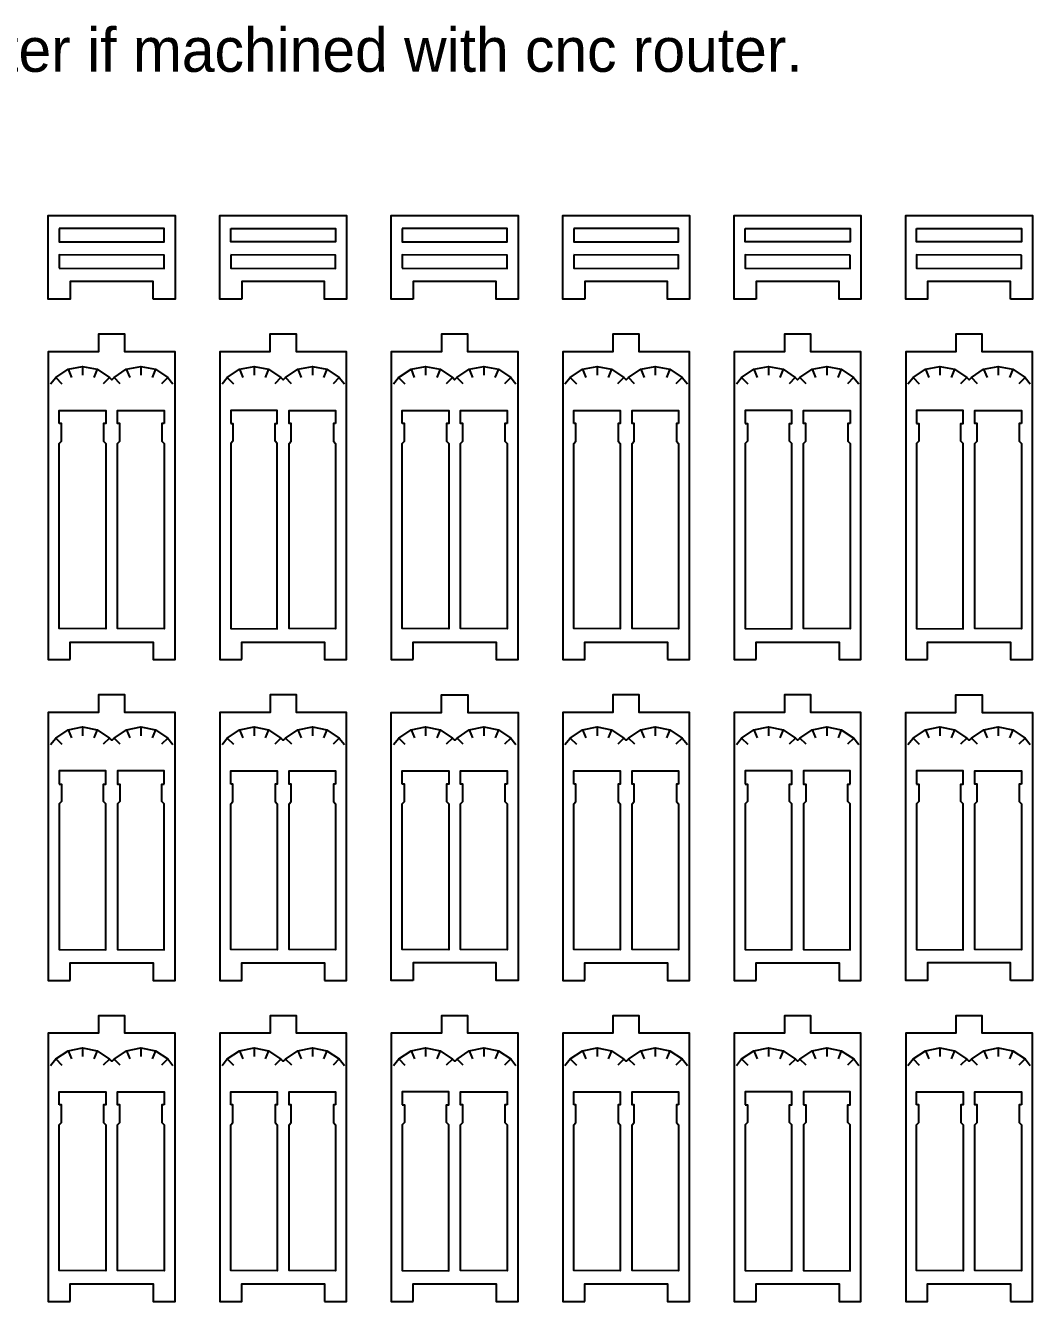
# Model space of a CAD drawing. Header units: millimetres. Extents: x 0 to 786, y -59 to 1053.
# Drawn here: x 213 to 394.8, y 173.8 to 404.2 of the extents above; entities that cross this region are included whole.
import ezdxf
from ezdxf.enums import TextEntityAlignment as Align

# ---------------------------------------------------------------- set-up
doc = ezdxf.new("R2010")
doc.units = ezdxf.units.MM
for name, color, linetype in [('Part1 engrave', 173, 'Continuous'), ('Part1 Inside Cut', 92, 'Continuous'), ('Part1 Outside cut', 1, 'Continuous')]:
    doc.layers.add(name, color=color, linetype=linetype)

msp = doc.modelspace()

# ---------------------------------------------------------------- linework, layer by layer
at = {"layer": 'Part1 engrave'}
for p, q in [((223.35, 342.66), (223.35, 341.07)), ((225.98, 342.14), (225.37, 340.67)), ((233.87, 342.66), (233.87, 341.07)), ((236.5, 342.14), (235.89, 340.67)), ((254.31, 342.66), (254.31, 341.07)), ((256.94, 342.14), (256.33, 340.67)), ((264.83, 342.66), (264.83, 341.07)), ((267.46, 342.14), (266.85, 340.67)), ((285.26, 342.66), (285.26, 341.07)), ((287.89, 342.14), (287.28, 340.67)), ((295.78, 342.66), (295.78, 341.07)), ((298.41, 342.14), (297.8, 340.67)), ((316.22, 342.66), (316.22, 341.07)), ((318.85, 342.14), (318.24, 340.67)), ((326.74, 342.66), (326.74, 341.07)), ((329.37, 342.14), (328.76, 340.67)), ((347.18, 342.66), (347.18, 341.07)), ((349.8, 342.14), (349.2, 340.67)), ((357.7, 342.66), (357.7, 341.07)), ((360.32, 342.14), (359.72, 340.67)), ((378.13, 342.66), (378.13, 341.07)), ((380.76, 342.14), (380.15, 340.67)), ((388.65, 342.66), (388.65, 341.07)), ((391.28, 342.14), (390.67, 340.67)), ((218.5, 340.65), (219.62, 339.53)), ((238.73, 340.65), (237.6, 339.53)), ((249.45, 340.65), (250.57, 339.53)), ((269.68, 340.65), (268.56, 339.53)), ((280.41, 340.65), (281.53, 339.53)), ((300.64, 340.65), (299.52, 339.53)), ((311.36, 340.65), (312.49, 339.53)), ((331.6, 340.65), (330.47, 339.53)), ((342.32, 340.65), (343.44, 339.53)), ((362.55, 340.65), (361.43, 339.53)), ((373.28, 340.65), (374.4, 339.53)), ((393.51, 340.65), (392.39, 339.53)), ((223.36, 277.57), (223.36, 275.99)), ((225.99, 277.05), (225.38, 275.58)), ((233.88, 277.57), (233.88, 275.99)), ((236.51, 277.05), (235.9, 275.58)), ((254.32, 277.57), (254.32, 275.99)), ((256.94, 277.05), (256.34, 275.58)), ((264.84, 277.57), (264.84, 275.99)), ((267.46, 277.05), (266.86, 275.58)), ((285.27, 277.57), (285.27, 275.99)), ((287.9, 277.05), (287.29, 275.58)), ((295.79, 277.57), (295.79, 275.99)), ((298.42, 277.05), (297.81, 275.58)), ((316.23, 277.57), (316.23, 275.99)), ((318.86, 277.05), (318.25, 275.58)), ((326.75, 277.57), (326.75, 275.99)), ((329.38, 277.05), (328.77, 275.58)), ((347.18, 277.57), (347.18, 275.99)), ((349.81, 277.05), (349.21, 275.58)), ((357.7, 277.57), (357.7, 275.99)), ((360.33, 277.05), (359.73, 275.58)), ((378.14, 277.57), (378.14, 275.99)), ((380.77, 277.05), (380.16, 275.58)), ((388.66, 277.57), (388.66, 275.99)), ((391.29, 277.05), (390.68, 275.58)), ((218.5, 275.56), (219.63, 274.44)), ((238.74, 275.56), (237.61, 274.44)), ((249.46, 275.56), (250.58, 274.44)), ((269.69, 275.56), (268.57, 274.44)), ((280.42, 275.56), (281.54, 274.44)), ((300.65, 275.56), (299.53, 274.44)), ((311.37, 275.56), (312.5, 274.44)), ((331.6, 275.56), (330.48, 274.44)), ((342.33, 275.56), (343.45, 274.44)), ((362.56, 275.56), (361.44, 274.44)), ((373.29, 275.56), (374.41, 274.44)), ((393.52, 275.56), (392.39, 274.44)), ((223.36, 219.63), (223.36, 218.04)), ((225.99, 219.11), (225.38, 217.64)), ((233.88, 219.63), (233.88, 218.04)), ((236.51, 219.11), (235.9, 217.64)), ((254.32, 219.63), (254.32, 218.04)), ((256.94, 219.11), (256.34, 217.64)), ((264.84, 219.63), (264.84, 218.04)), ((267.46, 219.11), (266.86, 217.64)), ((285.27, 219.63), (285.27, 218.04)), ((287.9, 219.11), (287.29, 217.64)), ((295.79, 219.63), (295.79, 218.04)), ((298.42, 219.11), (297.81, 217.64)), ((316.23, 219.63), (316.23, 218.04)), ((318.86, 219.11), (318.25, 217.64)), ((326.75, 219.63), (326.75, 218.04)), ((329.38, 219.11), (328.77, 217.64)), ((347.18, 219.63), (347.18, 218.04)), ((349.81, 219.11), (349.21, 217.64)), ((357.7, 219.63), (357.7, 218.04)), ((360.33, 219.11), (359.73, 217.64)), ((378.14, 219.63), (378.14, 218.04)), ((380.77, 219.11), (380.16, 217.64)), ((388.66, 219.63), (388.66, 218.04)), ((391.29, 219.11), (390.68, 217.64)), ((218.5, 217.62), (219.63, 216.5)), ((238.74, 217.62), (237.61, 216.5)), ((249.46, 217.62), (250.58, 216.5)), ((269.69, 217.62), (268.57, 216.5)), ((280.42, 217.62), (281.54, 216.5)), ((300.65, 217.62), (299.53, 216.5)), ((311.37, 217.62), (312.5, 216.5)), ((331.6, 217.62), (330.48, 216.5)), ((342.33, 217.62), (343.45, 216.5)), ((362.56, 217.62), (361.44, 216.5)), ((373.29, 217.62), (374.41, 216.5)), ((393.52, 217.62), (392.39, 216.5))]:
    msp.add_line(p, q, dxfattribs=at)
for points in [[(217.56, 339.49, 0), (218.5, 340.65, 0), (220.72, 342.14, 0), (223.35, 342.66, 0), (225.98, 342.14, 0), (228.19, 340.64, 0)], [(220.72, 342.14, 0), (221.33, 340.67, 0)], [(229.03, 340.64, 0), (231.24, 342.14, 0), (233.87, 342.66, 0), (236.5, 342.14, 0), (238.73, 340.65, 0), (239.66, 339.49, 0)], [(231.24, 342.14, 0), (231.85, 340.67, 0)], [(248.52, 339.49, 0), (249.45, 340.65, 0), (251.68, 342.14, 0), (254.31, 342.66, 0), (256.94, 342.14, 0), (259.15, 340.64, 0)], [(251.68, 342.14, 0), (252.29, 340.67, 0)], [(259.99, 340.64, 0), (262.2, 342.14, 0), (264.83, 342.66, 0), (267.46, 342.14, 0), (269.68, 340.65, 0), (270.62, 339.49, 0)], [(262.2, 342.14, 0), (262.81, 340.67, 0)], [(279.47, 339.49, 0), (280.41, 340.65, 0), (282.64, 342.14, 0), (285.26, 342.66, 0), (287.89, 342.14, 0), (290.11, 340.64, 0)], [(282.64, 342.14, 0), (283.24, 340.67, 0)], [(290.94, 340.64, 0), (293.16, 342.14, 0), (295.78, 342.66, 0), (298.41, 342.14, 0), (300.64, 340.65, 0), (301.57, 339.49, 0)], [(293.16, 342.14, 0), (293.76, 340.67, 0)], [(310.43, 339.49, 0), (311.36, 340.65, 0), (313.59, 342.14, 0), (316.22, 342.66, 0), (318.85, 342.14, 0), (321.06, 340.64, 0)], [(313.59, 342.14, 0), (314.2, 340.67, 0)], [(321.9, 340.64, 0), (324.11, 342.14, 0), (326.74, 342.66, 0), (329.37, 342.14, 0), (331.6, 340.65, 0), (332.53, 339.49, 0)], [(324.11, 342.14, 0), (324.72, 340.67, 0)], [(341.39, 339.49, 0), (342.32, 340.65, 0), (344.55, 342.14, 0), (347.18, 342.66, 0), (349.8, 342.14, 0), (352.02, 340.64, 0)], [(344.55, 342.14, 0), (345.16, 340.67, 0)], [(352.86, 340.64, 0), (355.07, 342.14, 0), (357.7, 342.66, 0), (360.32, 342.14, 0), (362.55, 340.65, 0), (363.49, 339.49, 0)], [(355.07, 342.14, 0), (355.68, 340.67, 0)], [(372.34, 339.49, 0), (373.28, 340.65, 0), (375.5, 342.14, 0), (378.13, 342.66, 0), (380.76, 342.14, 0), (382.97, 340.64, 0)], [(375.5, 342.14, 0), (376.11, 340.67, 0)], [(383.81, 340.64, 0), (386.02, 342.14, 0), (388.65, 342.66, 0), (391.28, 342.14, 0), (393.51, 340.65, 0), (394.44, 339.49, 0)], [(386.02, 342.14, 0), (386.63, 340.67, 0)], [(230.14, 339.53, 0), (229.03, 340.64, 0), (228.61, 340.24, 0), (228.19, 340.64, 0), (227.08, 339.53, 0)], [(261.09, 339.53, 0), (259.99, 340.64, 0), (259.57, 340.24, 0), (259.15, 340.64, 0), (258.04, 339.53, 0)], [(292.05, 339.53, 0), (290.94, 340.64, 0), (290.52, 340.24, 0), (290.11, 340.64, 0), (289, 339.53, 0)], [(323.01, 339.53, 0), (321.9, 340.64, 0), (321.48, 340.24, 0), (321.06, 340.64, 0), (319.95, 339.53, 0)], [(353.96, 339.53, 0), (352.86, 340.64, 0), (352.44, 340.24, 0), (352.02, 340.64, 0), (350.91, 339.53, 0)], [(384.92, 339.53, 0), (383.81, 340.64, 0), (383.39, 340.24, 0), (382.97, 340.64, 0), (381.87, 339.53, 0)], [(217.57, 274.4, 0), (218.5, 275.56, 0), (220.73, 277.05, 0), (223.36, 277.57, 0), (225.99, 277.05, 0), (228.2, 275.55, 0)], [(220.73, 277.05, 0), (221.34, 275.58, 0)], [(229.04, 275.55, 0), (231.25, 277.05, 0), (233.88, 277.57, 0), (236.51, 277.05, 0), (238.74, 275.56, 0), (239.67, 274.4, 0)], [(231.25, 277.05, 0), (231.86, 275.58, 0)], [(248.53, 274.4, 0), (249.46, 275.56, 0), (251.69, 277.05, 0), (254.32, 277.57, 0), (256.94, 277.05, 0), (259.16, 275.55, 0)], [(251.69, 277.05, 0), (252.3, 275.58, 0)], [(259.99, 275.55, 0), (262.21, 277.05, 0), (264.84, 277.57, 0), (267.46, 277.05, 0), (269.69, 275.56, 0), (270.63, 274.4, 0)], [(262.21, 277.05, 0), (262.82, 275.58, 0)], [(279.48, 274.4, 0), (280.42, 275.56, 0), (282.64, 277.05, 0), (285.27, 277.57, 0), (287.9, 277.05, 0), (290.11, 275.55, 0)], [(282.64, 277.05, 0), (283.25, 275.58, 0)], [(290.95, 275.55, 0), (293.16, 277.05, 0), (295.79, 277.57, 0), (298.42, 277.05, 0), (300.65, 275.56, 0), (301.58, 274.4, 0)], [(293.16, 277.05, 0), (293.77, 275.58, 0)], [(310.44, 274.4, 0), (311.37, 275.56, 0), (313.6, 277.05, 0), (316.23, 277.57, 0), (318.86, 277.05, 0), (321.07, 275.55, 0)], [(313.6, 277.05, 0), (314.21, 275.58, 0)], [(321.91, 275.55, 0), (324.12, 277.05, 0), (326.75, 277.57, 0), (329.38, 277.05, 0), (331.6, 275.56, 0), (332.54, 274.4, 0)], [(324.12, 277.05, 0), (324.73, 275.58, 0)], [(341.39, 274.4, 0), (342.33, 275.56, 0), (344.56, 277.05, 0), (347.18, 277.57, 0), (349.81, 277.05, 0), (352.03, 275.55, 0)], [(344.56, 277.05, 0), (345.16, 275.58, 0)], [(352.86, 275.55, 0), (355.08, 277.05, 0), (357.7, 277.57, 0), (360.33, 277.05, 0), (362.56, 275.56, 0), (363.49, 274.4, 0)], [(355.08, 277.05, 0), (355.68, 275.58, 0)], [(372.35, 274.4, 0), (373.29, 275.56, 0), (375.51, 277.05, 0), (378.14, 277.57, 0), (380.77, 277.05, 0), (382.98, 275.55, 0)], [(375.51, 277.05, 0), (376.12, 275.58, 0)], [(383.82, 275.55, 0), (386.03, 277.05, 0), (388.66, 277.57, 0), (391.29, 277.05, 0), (393.52, 275.56, 0), (394.45, 274.4, 0)], [(386.03, 277.05, 0), (386.64, 275.58, 0)], [(230.15, 274.44, 0), (229.04, 275.55, 0), (228.62, 275.16, 0), (228.2, 275.55, 0), (227.09, 274.44, 0)], [(261.1, 274.44, 0), (259.99, 275.55, 0), (259.58, 275.16, 0), (259.16, 275.55, 0), (258.05, 274.44, 0)], [(292.06, 274.44, 0), (290.95, 275.55, 0), (290.53, 275.16, 0), (290.11, 275.55, 0), (289.01, 274.44, 0)], [(323.02, 274.44, 0), (321.91, 275.55, 0), (321.49, 275.16, 0), (321.07, 275.55, 0), (319.96, 274.44, 0)], [(353.97, 274.44, 0), (352.86, 275.55, 0), (352.44, 275.16, 0), (352.03, 275.55, 0), (350.92, 274.44, 0)], [(384.93, 274.44, 0), (383.82, 275.55, 0), (383.4, 275.16, 0), (382.98, 275.55, 0), (381.87, 274.44, 0)], [(217.57, 216.46, 0), (218.5, 217.62, 0), (220.73, 219.11, 0), (223.36, 219.63, 0), (225.99, 219.11, 0), (228.2, 217.61, 0)], [(220.73, 219.11, 0), (221.34, 217.64, 0)], [(229.04, 217.61, 0), (231.25, 219.11, 0), (233.88, 219.63, 0), (236.51, 219.11, 0), (238.74, 217.62, 0), (239.67, 216.46, 0)], [(231.25, 219.11, 0), (231.86, 217.64, 0)], [(248.53, 216.46, 0), (249.46, 217.62, 0), (251.69, 219.11, 0), (254.32, 219.63, 0), (256.94, 219.11, 0), (259.16, 217.61, 0)], [(251.69, 219.11, 0), (252.3, 217.64, 0)], [(259.99, 217.61, 0), (262.21, 219.11, 0), (264.84, 219.63, 0), (267.46, 219.11, 0), (269.69, 217.62, 0), (270.63, 216.46, 0)], [(262.21, 219.11, 0), (262.82, 217.64, 0)], [(279.48, 216.46, 0), (280.42, 217.62, 0), (282.64, 219.11, 0), (285.27, 219.63, 0), (287.9, 219.11, 0), (290.11, 217.61, 0)], [(282.64, 219.11, 0), (283.25, 217.64, 0)], [(290.95, 217.61, 0), (293.16, 219.11, 0), (295.79, 219.63, 0), (298.42, 219.11, 0), (300.65, 217.62, 0), (301.58, 216.46, 0)], [(293.16, 219.11, 0), (293.77, 217.64, 0)], [(310.44, 216.46, 0), (311.37, 217.62, 0), (313.6, 219.11, 0), (316.23, 219.63, 0), (318.86, 219.11, 0), (321.07, 217.61, 0)], [(313.6, 219.11, 0), (314.21, 217.64, 0)], [(321.91, 217.61, 0), (324.12, 219.11, 0), (326.75, 219.63, 0), (329.38, 219.11, 0), (331.6, 217.62, 0), (332.54, 216.46, 0)], [(324.12, 219.11, 0), (324.73, 217.64, 0)], [(341.39, 216.46, 0), (342.33, 217.62, 0), (344.56, 219.11, 0), (347.18, 219.63, 0), (349.81, 219.11, 0), (352.03, 217.61, 0)], [(344.56, 219.11, 0), (345.16, 217.64, 0)], [(352.86, 217.61, 0), (355.08, 219.11, 0), (357.7, 219.63, 0), (360.33, 219.11, 0), (362.56, 217.62, 0), (363.49, 216.46, 0)], [(355.08, 219.11, 0), (355.68, 217.64, 0)], [(372.35, 216.46, 0), (373.29, 217.62, 0), (375.51, 219.11, 0), (378.14, 219.63, 0), (380.77, 219.11, 0), (382.98, 217.61, 0)], [(375.51, 219.11, 0), (376.12, 217.64, 0)], [(383.82, 217.61, 0), (386.03, 219.11, 0), (388.66, 219.63, 0), (391.29, 219.11, 0), (393.52, 217.62, 0), (394.45, 216.46, 0)], [(386.03, 219.11, 0), (386.64, 217.64, 0)], [(230.15, 216.5, 0), (229.04, 217.61, 0), (228.62, 217.21, 0), (228.2, 217.61, 0), (227.09, 216.5, 0)], [(261.1, 216.5, 0), (259.99, 217.61, 0), (259.58, 217.21, 0), (259.16, 217.61, 0), (258.05, 216.5, 0)], [(292.06, 216.5, 0), (290.95, 217.61, 0), (290.53, 217.21, 0), (290.11, 217.61, 0), (289.01, 216.5, 0)], [(323.02, 216.5, 0), (321.91, 217.61, 0), (321.49, 217.21, 0), (321.07, 217.61, 0), (319.96, 216.5, 0)], [(353.97, 216.5, 0), (352.86, 217.61, 0), (352.44, 217.21, 0), (352.03, 217.61, 0), (350.92, 216.5, 0)], [(384.93, 216.5, 0), (383.82, 217.61, 0), (383.4, 217.21, 0), (382.98, 217.61, 0), (381.87, 216.5, 0)]]:
    msp.add_polyline3d(points, dxfattribs=at)
at = {"layer": 'Part1 Inside Cut'}
for points in [[(219.15, 367.55, 0), (219.15, 365.17, 0), (238.07, 365.13, 0), (238.07, 367.55, 0)], [(250.11, 367.55, 0), (269.03, 367.55, 0), (269.03, 365.13, 0), (250.11, 365.17, 0)], [(281.06, 367.55, 0), (281.06, 365.17, 0), (299.99, 365.13, 0), (299.99, 367.55, 0)], [(312.02, 367.55, 0), (312.02, 365.17, 0), (330.94, 365.13, 0), (330.94, 367.55, 0)], [(342.97, 367.55, 0), (361.9, 367.55, 0), (361.9, 365.13, 0), (342.97, 365.17, 0)], [(373.93, 367.55, 0), (392.86, 367.55, 0), (392.86, 365.13, 0), (373.93, 365.17, 0)], [(219.15, 360.41, 0), (238.07, 360.36, 0), (238.07, 362.74, 0), (219.15, 362.79, 0)], [(250.11, 362.79, 0), (250.11, 360.41, 0), (269.03, 360.36, 0), (269.03, 362.74, 0)], [(281.06, 360.41, 0), (299.99, 360.36, 0), (299.99, 362.74, 0), (281.06, 362.79, 0)], [(312.02, 362.79, 0), (312.02, 360.41, 0), (330.94, 360.36, 0), (330.94, 362.74, 0)], [(361.9, 362.74, 0), (342.97, 362.79, 0), (342.97, 360.41, 0), (361.9, 360.36, 0)], [(392.86, 362.74, 0), (373.93, 362.79, 0), (373.93, 360.41, 0), (392.86, 360.36, 0)], [(219.15, 332.34, 0), (219.15, 334.72, 0), (227.55, 334.72, 0), (227.55, 332.34, 0), (227.15, 332.34, 0), (227.15, 329.17, 0), (227.55, 328.77, 0), (227.55, 295.27, 0), (219.15, 295.32, 0), (219.15, 328.77, 0), (219.55, 329.17, 0), (219.55, 332.34, 0)], [(238.07, 332.34, 0), (237.68, 332.34, 0), (237.68, 329.17, 0), (238.07, 328.77, 0), (238.07, 295.27, 0), (229.68, 295.32, 0), (229.68, 328.77, 0), (230.07, 329.17, 0), (230.07, 332.34, 0), (229.68, 332.34, 0), (229.68, 334.72, 0), (238.07, 334.72, 0)], [(250.11, 332.34, 0), (250.5, 332.34, 0), (250.5, 329.17, 0), (250.11, 328.77, 0), (250.11, 295.32, 0), (258.5, 295.27, 0), (258.5, 328.77, 0), (258.1, 329.17, 0), (258.1, 332.34, 0), (258.5, 332.34, 0), (258.5, 334.72, 0), (250.11, 334.72, 0)], [(269.03, 332.34, 0), (268.63, 332.34, 0), (268.63, 329.17, 0), (269.03, 328.77, 0), (269.03, 295.27, 0), (260.63, 295.32, 0), (260.63, 328.77, 0), (261.03, 329.17, 0), (261.03, 332.34, 0), (260.63, 332.34, 0), (260.63, 334.72, 0), (269.03, 334.72, 0)], [(281.06, 332.34, 0), (281.06, 334.72, 0), (289.46, 334.72, 0), (289.46, 332.34, 0), (289.06, 332.34, 0), (289.06, 329.17, 0), (289.46, 328.77, 0), (289.46, 295.27, 0), (281.06, 295.32, 0), (281.06, 328.77, 0), (281.46, 329.17, 0), (281.46, 332.34, 0)], [(299.99, 332.34, 0), (299.59, 332.34, 0), (299.59, 329.17, 0), (299.99, 328.77, 0), (299.99, 295.27, 0), (291.59, 295.32, 0), (291.59, 328.77, 0), (291.99, 329.17, 0), (291.99, 332.34, 0), (291.59, 332.34, 0), (291.59, 334.72, 0), (299.99, 334.72, 0)], [(312.02, 332.34, 0), (312.02, 334.72, 0), (320.41, 334.72, 0), (320.41, 332.34, 0), (320.02, 332.34, 0), (320.02, 329.17, 0), (320.41, 328.77, 0), (320.41, 295.27, 0), (312.02, 295.32, 0), (312.02, 328.77, 0), (312.41, 329.17, 0), (312.41, 332.34, 0)], [(330.94, 332.34, 0), (330.55, 332.34, 0), (330.55, 329.17, 0), (330.94, 328.77, 0), (330.94, 295.27, 0), (322.55, 295.32, 0), (322.55, 328.77, 0), (322.94, 329.17, 0), (322.94, 332.34, 0), (322.55, 332.34, 0), (322.55, 334.72, 0), (330.94, 334.72, 0)], [(342.97, 332.34, 0), (343.37, 332.34, 0), (343.37, 329.17, 0), (342.97, 328.77, 0), (342.97, 295.32, 0), (351.37, 295.27, 0), (351.37, 328.77, 0), (350.97, 329.17, 0), (350.97, 332.34, 0), (351.37, 332.34, 0), (351.37, 334.72, 0), (342.97, 334.72, 0)], [(361.9, 332.34, 0), (361.5, 332.34, 0), (361.5, 329.17, 0), (361.9, 328.77, 0), (361.9, 295.27, 0), (353.5, 295.32, 0), (353.5, 328.77, 0), (353.9, 329.17, 0), (353.9, 332.34, 0), (353.5, 332.34, 0), (353.5, 334.72, 0), (361.9, 334.72, 0)], [(373.93, 332.34, 0), (374.33, 332.34, 0), (374.33, 329.17, 0), (373.93, 328.77, 0), (373.93, 295.32, 0), (382.33, 295.27, 0), (382.33, 328.77, 0), (381.93, 329.17, 0), (381.93, 332.34, 0), (382.33, 332.34, 0), (382.33, 334.72, 0), (373.93, 334.72, 0)], [(392.86, 332.34, 0), (392.46, 332.34, 0), (392.46, 329.17, 0), (392.86, 328.77, 0), (392.86, 295.27, 0), (384.46, 295.32, 0), (384.46, 328.77, 0), (384.86, 329.17, 0), (384.86, 332.34, 0), (384.46, 332.34, 0), (384.46, 334.72, 0), (392.86, 334.72, 0)], [(219.15, 267.26, 0), (219.55, 267.26, 0), (219.55, 264.08, 0), (219.15, 263.68, 0), (219.15, 237.38, 0), (227.55, 237.33, 0), (227.55, 263.68, 0), (227.15, 264.08, 0), (227.15, 267.26, 0), (227.55, 267.26, 0), (227.55, 269.64, 0), (219.15, 269.64, 0)], [(238.07, 267.26, 0), (238.07, 269.64, 0), (229.68, 269.64, 0), (229.68, 267.26, 0), (230.07, 267.26, 0), (230.07, 264.08, 0), (229.68, 263.68, 0), (229.68, 237.38, 0), (238.07, 237.33, 0), (238.07, 263.68, 0), (237.68, 264.08, 0), (237.68, 267.26, 0)], [(250.11, 267.26, 0), (250.11, 269.64, 0), (258.5, 269.64, 0), (258.5, 267.26, 0), (258.1, 267.26, 0), (258.1, 264.08, 0), (258.5, 263.68, 0), (258.5, 237.33, 0), (250.11, 237.38, 0), (250.11, 263.68, 0), (250.5, 264.08, 0), (250.5, 267.26, 0)], [(269.03, 267.26, 0), (268.63, 267.26, 0), (268.63, 264.08, 0), (269.03, 263.68, 0), (269.03, 237.33, 0), (260.63, 237.38, 0), (260.63, 263.68, 0), (261.03, 264.08, 0), (261.03, 267.26, 0), (260.63, 267.26, 0), (260.63, 269.64, 0), (269.03, 269.64, 0)], [(281.06, 267.26, 0), (281.06, 269.64, 0), (289.46, 269.64, 0), (289.46, 267.26, 0), (289.06, 267.26, 0), (289.06, 264.08, 0), (289.46, 263.68, 0), (289.46, 237.33, 0), (281.06, 237.38, 0), (281.06, 263.68, 0), (281.46, 264.08, 0), (281.46, 267.26, 0)], [(299.99, 267.26, 0), (299.59, 267.26, 0), (299.59, 264.08, 0), (299.99, 263.68, 0), (299.99, 237.33, 0), (291.59, 237.38, 0), (291.59, 263.68, 0), (291.99, 264.08, 0), (291.99, 267.26, 0), (291.59, 267.26, 0), (291.59, 269.64, 0), (299.99, 269.64, 0)], [(312.02, 267.26, 0), (312.02, 269.64, 0), (320.41, 269.64, 0), (320.41, 267.26, 0), (320.02, 267.26, 0), (320.02, 264.08, 0), (320.41, 263.68, 0), (320.41, 237.33, 0), (312.02, 237.38, 0), (312.02, 263.68, 0), (312.41, 264.08, 0), (312.41, 267.26, 0)], [(330.94, 267.26, 0), (330.55, 267.26, 0), (330.55, 264.08, 0), (330.94, 263.68, 0), (330.94, 237.33, 0), (322.55, 237.38, 0), (322.55, 263.68, 0), (322.94, 264.08, 0), (322.94, 267.26, 0), (322.55, 267.26, 0), (322.55, 269.64, 0), (330.94, 269.64, 0)], [(342.97, 267.26, 0), (343.37, 267.26, 0), (343.37, 264.08, 0), (342.97, 263.68, 0), (342.97, 237.38, 0), (351.37, 237.33, 0), (351.37, 263.68, 0), (350.97, 264.08, 0), (350.97, 267.26, 0), (351.37, 267.26, 0), (351.37, 269.64, 0), (342.97, 269.64, 0)], [(361.9, 267.26, 0), (361.9, 269.64, 0), (353.5, 269.64, 0), (353.5, 267.26, 0), (353.9, 267.26, 0), (353.9, 264.08, 0), (353.5, 263.68, 0), (353.5, 237.38, 0), (361.9, 237.33, 0), (361.9, 263.68, 0), (361.5, 264.08, 0), (361.5, 267.26, 0)], [(373.93, 267.26, 0), (374.33, 267.26, 0), (374.33, 264.08, 0), (373.93, 263.68, 0), (373.93, 237.38, 0), (382.33, 237.33, 0), (382.33, 263.68, 0), (381.93, 264.08, 0), (381.93, 267.26, 0), (382.33, 267.26, 0), (382.33, 269.64, 0), (373.93, 269.64, 0)], [(392.86, 267.26, 0), (392.46, 267.26, 0), (392.46, 264.08, 0), (392.86, 263.68, 0), (392.86, 237.33, 0), (384.46, 237.38, 0), (384.46, 263.68, 0), (384.86, 264.08, 0), (384.86, 267.26, 0), (384.46, 267.26, 0), (384.46, 269.64, 0), (392.86, 269.64, 0)], [(219.15, 209.31, 0), (219.15, 211.69, 0), (227.55, 211.69, 0), (227.55, 209.31, 0), (227.15, 209.31, 0), (227.15, 206.14, 0), (227.55, 205.74, 0), (227.55, 179.39, 0), (219.15, 179.43, 0), (219.15, 205.74, 0), (219.55, 206.14, 0), (219.55, 209.31, 0)], [(238.07, 209.31, 0), (237.68, 209.31, 0), (237.68, 206.14, 0), (238.07, 205.74, 0), (238.07, 179.39, 0), (229.68, 179.43, 0), (229.68, 205.74, 0), (230.07, 206.14, 0), (230.07, 209.31, 0), (229.68, 209.31, 0), (229.68, 211.69, 0), (238.07, 211.69, 0)], [(250.11, 209.31, 0), (250.11, 211.69, 0), (258.5, 211.69, 0), (258.5, 209.31, 0), (258.1, 209.31, 0), (258.1, 206.14, 0), (258.5, 205.74, 0), (258.5, 179.39, 0), (250.11, 179.43, 0), (250.11, 205.74, 0), (250.5, 206.14, 0), (250.5, 209.31, 0)], [(269.03, 209.31, 0), (268.63, 209.31, 0), (268.63, 206.14, 0), (269.03, 205.74, 0), (269.03, 179.39, 0), (260.63, 179.43, 0), (260.63, 205.74, 0), (261.03, 206.14, 0), (261.03, 209.31, 0), (260.63, 209.31, 0), (260.63, 211.69, 0), (269.03, 211.69, 0)], [(281.06, 209.31, 0), (281.46, 209.31, 0), (281.46, 206.14, 0), (281.06, 205.74, 0), (281.06, 179.43, 0), (289.46, 179.39, 0), (289.46, 205.74, 0), (289.06, 206.14, 0), (289.06, 209.31, 0), (289.46, 209.31, 0), (289.46, 211.69, 0), (281.06, 211.69, 0)], [(299.99, 209.31, 0), (299.59, 209.31, 0), (299.59, 206.14, 0), (299.99, 205.74, 0), (299.99, 179.39, 0), (291.59, 179.43, 0), (291.59, 205.74, 0), (291.99, 206.14, 0), (291.99, 209.31, 0), (291.59, 209.31, 0), (291.59, 211.69, 0), (299.99, 211.69, 0)], [(312.02, 209.31, 0), (312.02, 211.69, 0), (320.41, 211.69, 0), (320.41, 209.31, 0), (320.02, 209.31, 0), (320.02, 206.14, 0), (320.41, 205.74, 0), (320.41, 179.39, 0), (312.02, 179.43, 0), (312.02, 205.74, 0), (312.41, 206.14, 0), (312.41, 209.31, 0)], [(330.94, 209.31, 0), (330.55, 209.31, 0), (330.55, 206.14, 0), (330.94, 205.74, 0), (330.94, 179.39, 0), (322.55, 179.43, 0), (322.55, 205.74, 0), (322.94, 206.14, 0), (322.94, 209.31, 0), (322.55, 209.31, 0), (322.55, 211.69, 0), (330.94, 211.69, 0)], [(342.97, 209.31, 0), (343.37, 209.31, 0), (343.37, 206.14, 0), (342.97, 205.74, 0), (342.97, 179.43, 0), (351.37, 179.39, 0), (351.37, 205.74, 0), (350.97, 206.14, 0), (350.97, 209.31, 0), (351.37, 209.31, 0), (351.37, 211.69, 0), (342.97, 211.69, 0)], [(353.5, 209.31, 0), (353.9, 209.31, 0), (353.9, 206.14, 0), (353.5, 205.74, 0), (353.5, 179.43, 0), (361.9, 179.39, 0), (361.9, 205.74, 0), (361.5, 206.14, 0), (361.5, 209.31, 0), (361.9, 209.31, 0), (361.9, 211.69, 0), (353.5, 211.69, 0)], [(373.93, 209.31, 0), (373.93, 211.69, 0), (382.33, 211.69, 0), (382.33, 209.31, 0), (381.93, 209.31, 0), (381.93, 206.14, 0), (382.33, 205.74, 0), (382.33, 179.39, 0), (373.93, 179.43, 0), (373.93, 205.74, 0), (374.33, 206.14, 0), (374.33, 209.31, 0)], [(392.86, 209.31, 0), (392.46, 209.31, 0), (392.46, 206.14, 0), (392.86, 205.74, 0), (392.86, 179.39, 0), (384.46, 179.43, 0), (384.46, 205.74, 0), (384.86, 206.14, 0), (384.86, 209.31, 0), (384.46, 209.31, 0), (384.46, 211.69, 0), (392.86, 211.69, 0)]]:
    msp.add_polyline3d(points, close=True, dxfattribs=at)
at = {"layer": 'Part1 Outside cut'}
for points in [[(236.09, 354.81, 0), (236.09, 357.98, 0), (221.13, 357.98, 0), (221.13, 354.81, 0), (217.16, 354.81, 0), (217.16, 369.93, 0), (240.06, 369.93, 0), (240.06, 354.81, 0)], [(252.09, 354.81, 0), (248.12, 354.81, 0), (248.12, 369.93, 0), (271.01, 369.93, 0), (271.01, 354.81, 0), (267.05, 354.81, 0), (267.05, 357.98, 0), (252.09, 357.98, 0)], [(283.05, 354.81, 0), (279.08, 354.81, 0), (279.08, 369.93, 0), (301.97, 369.93, 0), (301.97, 354.81, 0), (298, 354.81, 0), (298, 357.98, 0), (283.05, 357.98, 0)], [(314, 354.81, 0), (310.03, 354.81, 0), (310.03, 369.93, 0), (332.93, 369.93, 0), (332.93, 354.81, 0), (328.96, 354.81, 0), (328.96, 357.98, 0), (314, 357.98, 0)], [(344.96, 354.81, 0), (340.99, 354.81, 0), (340.99, 369.93, 0), (363.88, 369.93, 0), (363.88, 354.81, 0), (359.91, 354.81, 0), (359.91, 357.98, 0), (344.96, 357.98, 0)], [(390.87, 354.81, 0), (390.87, 357.98, 0), (375.91, 357.98, 0), (375.91, 354.81, 0), (371.95, 354.81, 0), (371.95, 369.93, 0), (394.84, 369.93, 0), (394.84, 354.81, 0)], [(221.13, 289.72, 0), (221.13, 292.89, 0), (236.09, 292.89, 0), (236.09, 289.72, 0), (240.06, 289.72, 0), (240.06, 345.28, 0), (230.99, 345.28, 0), (230.99, 348.46, 0), (226.22, 348.46, 0), (226.22, 345.28, 0), (217.16, 345.28, 0), (217.16, 289.72, 0)], [(252.09, 289.72, 0), (252.09, 292.89, 0), (267.05, 292.89, 0), (267.05, 289.72, 0), (271.01, 289.72, 0), (271.01, 345.28, 0), (261.95, 345.28, 0), (261.95, 348.46, 0), (257.18, 348.46, 0), (257.18, 345.28, 0), (248.12, 345.28, 0), (248.12, 289.72, 0)], [(283.05, 289.72, 0), (283.05, 292.89, 0), (298, 292.89, 0), (298, 289.72, 0), (301.97, 289.72, 0), (301.97, 345.28, 0), (292.91, 345.28, 0), (292.91, 348.46, 0), (288.13, 348.46, 0), (288.13, 345.28, 0), (279.08, 345.28, 0), (279.08, 289.72, 0)], [(328.96, 289.72, 0), (332.93, 289.72, 0), (332.93, 345.28, 0), (323.86, 345.28, 0), (323.86, 348.46, 0), (319.09, 348.46, 0), (319.09, 345.28, 0), (310.03, 345.28, 0), (310.03, 289.72, 0), (314, 289.72, 0), (314, 292.89, 0), (328.96, 292.89, 0)], [(344.96, 289.72, 0), (344.96, 292.89, 0), (359.91, 292.89, 0), (359.91, 289.72, 0), (363.88, 289.72, 0), (363.88, 345.28, 0), (354.82, 345.28, 0), (354.82, 348.46, 0), (350.05, 348.46, 0), (350.05, 345.28, 0), (340.99, 345.28, 0), (340.99, 289.72, 0)], [(375.91, 289.72, 0), (375.91, 292.89, 0), (390.87, 292.89, 0), (390.87, 289.72, 0), (394.84, 289.72, 0), (394.84, 345.28, 0), (385.77, 345.28, 0), (385.77, 348.46, 0), (381, 348.46, 0), (381, 345.28, 0), (371.95, 345.28, 0), (371.95, 289.72, 0)], [(221.13, 231.78, 0), (221.13, 234.95, 0), (236.09, 234.95, 0), (236.09, 231.78, 0), (240.06, 231.78, 0), (240.06, 280.19, 0), (230.99, 280.19, 0), (230.99, 283.37, 0), (226.23, 283.37, 0), (226.23, 280.19, 0), (217.16, 280.19, 0), (217.16, 231.78, 0)], [(267.05, 231.78, 0), (271.01, 231.78, 0), (271.01, 280.19, 0), (261.95, 280.19, 0), (261.95, 283.37, 0), (257.19, 283.37, 0), (257.19, 280.19, 0), (248.12, 280.19, 0), (248.12, 231.78, 0), (252.09, 231.78, 0), (252.09, 234.95, 0), (267.05, 234.95, 0)], [(283.05, 231.78, 0), (279.08, 231.78, 0), (279.08, 280.19, 0), (288.14, 280.19, 0), (288.14, 283.37, 0), (292.91, 283.37, 0), (292.91, 280.19, 0), (301.97, 280.19, 0), (301.97, 231.78, 0), (298, 231.78, 0), (298, 234.95, 0), (283.05, 234.95, 0)], [(314, 231.78, 0), (314, 234.95, 0), (328.96, 234.95, 0), (328.96, 231.78, 0), (332.93, 231.78, 0), (332.93, 280.19, 0), (323.86, 280.19, 0), (323.86, 283.37, 0), (319.1, 283.37, 0), (319.1, 280.19, 0), (310.03, 280.19, 0), (310.03, 231.78, 0)], [(344.96, 231.78, 0), (344.96, 234.95, 0), (359.91, 234.95, 0), (359.91, 231.78, 0), (363.88, 231.78, 0), (363.88, 280.19, 0), (354.82, 280.19, 0), (354.82, 283.37, 0), (350.06, 283.37, 0), (350.06, 280.19, 0), (340.99, 280.19, 0), (340.99, 231.78, 0)], [(390.87, 231.78, 0), (390.87, 234.95, 0), (375.91, 234.95, 0), (375.91, 231.78, 0), (371.95, 231.78, 0), (371.95, 280.19, 0), (381.01, 280.19, 0), (381.01, 283.37, 0), (385.77, 283.37, 0), (385.77, 280.19, 0), (394.84, 280.19, 0), (394.84, 231.78, 0)], [(221.13, 173.83, 0), (221.13, 177.01, 0), (236.09, 177.01, 0), (236.09, 173.83, 0), (240.06, 173.83, 0), (240.06, 222.25, 0), (230.99, 222.25, 0), (230.99, 225.43, 0), (226.23, 225.43, 0), (226.23, 222.25, 0), (217.16, 222.25, 0), (217.16, 173.83, 0)], [(267.05, 173.83, 0), (271.01, 173.83, 0), (271.01, 222.25, 0), (261.95, 222.25, 0), (261.95, 225.43, 0), (257.19, 225.43, 0), (257.19, 222.25, 0), (248.12, 222.25, 0), (248.12, 173.83, 0), (252.09, 173.83, 0), (252.09, 177.01, 0), (267.05, 177.01, 0)], [(283.05, 173.83, 0), (283.05, 177.01, 0), (298, 177.01, 0), (298, 173.83, 0), (301.97, 173.83, 0), (301.97, 222.25, 0), (292.91, 222.25, 0), (292.91, 225.43, 0), (288.14, 225.43, 0), (288.14, 222.25, 0), (279.08, 222.25, 0), (279.08, 173.83, 0)], [(314, 173.83, 0), (314, 177.01, 0), (328.96, 177.01, 0), (328.96, 173.83, 0), (332.93, 173.83, 0), (332.93, 222.25, 0), (323.86, 222.25, 0), (323.86, 225.43, 0), (319.1, 225.43, 0), (319.1, 222.25, 0), (310.03, 222.25, 0), (310.03, 173.83, 0)], [(344.96, 173.83, 0), (344.96, 177.01, 0), (359.91, 177.01, 0), (359.91, 173.83, 0), (363.88, 173.83, 0), (363.88, 222.25, 0), (354.82, 222.25, 0), (354.82, 225.43, 0), (350.06, 225.43, 0), (350.06, 222.25, 0), (340.99, 222.25, 0), (340.99, 173.83, 0)], [(390.87, 173.83, 0), (394.84, 173.83, 0), (394.84, 222.25, 0), (385.77, 222.25, 0), (385.77, 225.43, 0), (381.01, 225.43, 0), (381.01, 222.25, 0), (371.95, 222.25, 0), (371.95, 173.83, 0), (375.91, 173.83, 0), (375.91, 177.01, 0), (390.87, 177.01, 0)]]:
    msp.add_polyline3d(points, close=True, dxfattribs=at)

# ---------------------------------------------------------------- texts
msp.add_text('For better results use 1.0-1.5mm carbide cutter if machined with cnc router.', height=7.9375, dxfattribs=at).set_placement((0, 393.47), align=Align.BOTTOM_LEFT)

doc.saveas('drawing.dxf')
